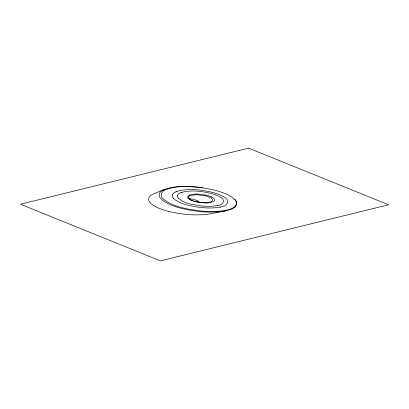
<?xml version="1.0" encoding="UTF-8"?>
<svg xmlns="http://www.w3.org/2000/svg" width="409" height="409" viewBox="0 0 409 409"><rect width="100%" height="100%" fill="white"/><g stroke="black" fill="none" stroke-linecap="round" stroke-linejoin="round"><path stroke-width="0.61" d="M187.787 197.051L187.787 196.944A10.327 3.277 0.5 0 1 188.963 195.415C194.505 193.135 200.829 194.168 206.514 195.297M177.48 195.436L177.409 196.254A26.529 8.42 0.5 0 0 178.467 198.35M172.383 194.766L172.271 195.942A31.657 10.046 0.5 0 0 173.411 198.253M235.144 206.954L236.775 204.367L236.325 201.54A44.259 14.044 0.5 0 0 234.935 199.628L232.782 197.695L229.265 195.502A61.028 19.366 0.5 0 0 224.679 193.38L220.344 191.806A61.156 19.402 0.5 0 0 213.023 189.761L202.026 187.711A44.32 14.064 0.5 0 0 195.707 186.964C185.41 186.197 174.653 185.834 164.776 189.321L153.401 193.902A27.802 8.824 0.5 0 0 149.055 197.409L148.595 198.948A39.831 12.638 0.5 0 0 149.576 201.974M163.825 189.735L164.776 189.321M176.478 191.519C187.859 188.063 200.159 189.623 211.565 192.184A44.489 14.116 0.5 0 1 222.378 196.095C231.059 199.582 228.304 206.407 219.955 207.097M181.044 192.593C190.471 189.796 200.635 191.069 210.073 193.201A36.963 11.728 0.5 0 1 219.035 196.438C226.034 198.805 224.045 205.333 217.235 205.569M235.139 206.954A25.455 8.078 0.5 0 1 231.264 209.229L227.711 210.374A22.858 7.255 0.5 0 1 225.206 210.937L211.116 213.677A26.892 8.533 0.5 0 1 200.921 214.802L195.456 214.889A38.057 12.076 0.5 0 1 186.259 214.418L177.925 213.365L170.037 211.785A55.057 17.469 0.5 0 1 155.967 206.862M211.499 197.01L213.253 198.043A17.556 5.573 0.5 0 1 214.602 199.694L214.403 200.855L213.048 201.862L207.736 202.925L200.507 202.624L193.442 201.054A23.436 7.439 0.5 0 1 191.386 200.257L189.014 198.907A15.685 4.98 0.5 0 1 187.777 197.051M155.962 206.862L151.729 204.193L149.566 201.974M190.85 199.935L189.035 198.677A14.243 4.519 0.5 0 1 188.447 197.762L188.544 196.739L189.449 195.921A7.561 2.398 0.5 0 1 190.712 195.39L196.632 194.704L204.434 195.579A19.243 6.104 0.5 0 1 210.916 197.915C216.208 201.586 206.893 203.447 204.076 202.746A11.559 3.671 0.5 0 1 202.455 202.685L196.514 201.852A19.581 6.212 0.5 0 1 190.86 199.935M178.457 198.35L182.378 201.095A37.342 11.846 0.5 0 0 191.305 204.244L202.491 206.08A22.689 7.198 0.5 0 0 208.697 206.34L211.09 206.284A15.118 4.796 0.5 0 0 217.644 205.482M173.401 198.253L175.297 199.94L178.784 201.959A44.852 14.233 0.5 0 0 188.656 205.395L195.819 206.857L203.365 207.752A27.623 8.763 0.5 0 0 208.963 207.987L212.45 207.936A18.369 5.828 0.5 0 0 220.374 207.015M199.551 202.394L197.465 200.845A18.032 5.721 0.5 0 0 194.536 199.72A16.14 5.123 0.5 0 0 188.973 198.61M225.216 210.947A26.253 8.328 0.5 0 1 214.776 212.051L208.273 212.082A39.964 12.679 0.5 0 1 199.536 211.54L190.778 210.374L182.429 208.646A61.805 19.612 0.5 0 1 167.373 203.339L162.756 200.497L159.939 197.557A42.449 13.471 0.5 0 1 159.137 195.236L159.612 193.094A27.398 8.691 0.5 0 1 163.794 189.725M234.735 199.413A43.129 13.686 0.5 0 1 235.824 200.809C238.836 206.765 230.451 209.418 226.019 210.226C219.112 211.637 212.005 211.683 204.991 211.3A40.609 12.883 0.5 0 1 199.97 210.891C187.475 209.132 173.835 207.251 163.585 199.234A46.309 14.693 0.5 0 1 161.964 197.302C159.714 194.234 162.71 190.788 165.665 189.776C175.328 185.896 186.095 186.361 196.3 187.056A42.689 13.548 0.5 0 1 202.68 187.803M206.509 195.297A21.774 6.907 0.5 0 1 211.499 197.01M175.205 192.087A17.265 5.475 0.5 0 1 176.811 191.402M172.419 194.766A20.179 6.401 0.5 0 1 175.175 192.082M181.376 192.475A14.315 4.54 0.5 0 0 179.525 193.288A16.953 5.378 0.5 0 0 177.506 195.436M248.631 148.135L20.45 204.229L160.369 260.865L388.55 204.771L248.631 148.135"/></g></svg>
